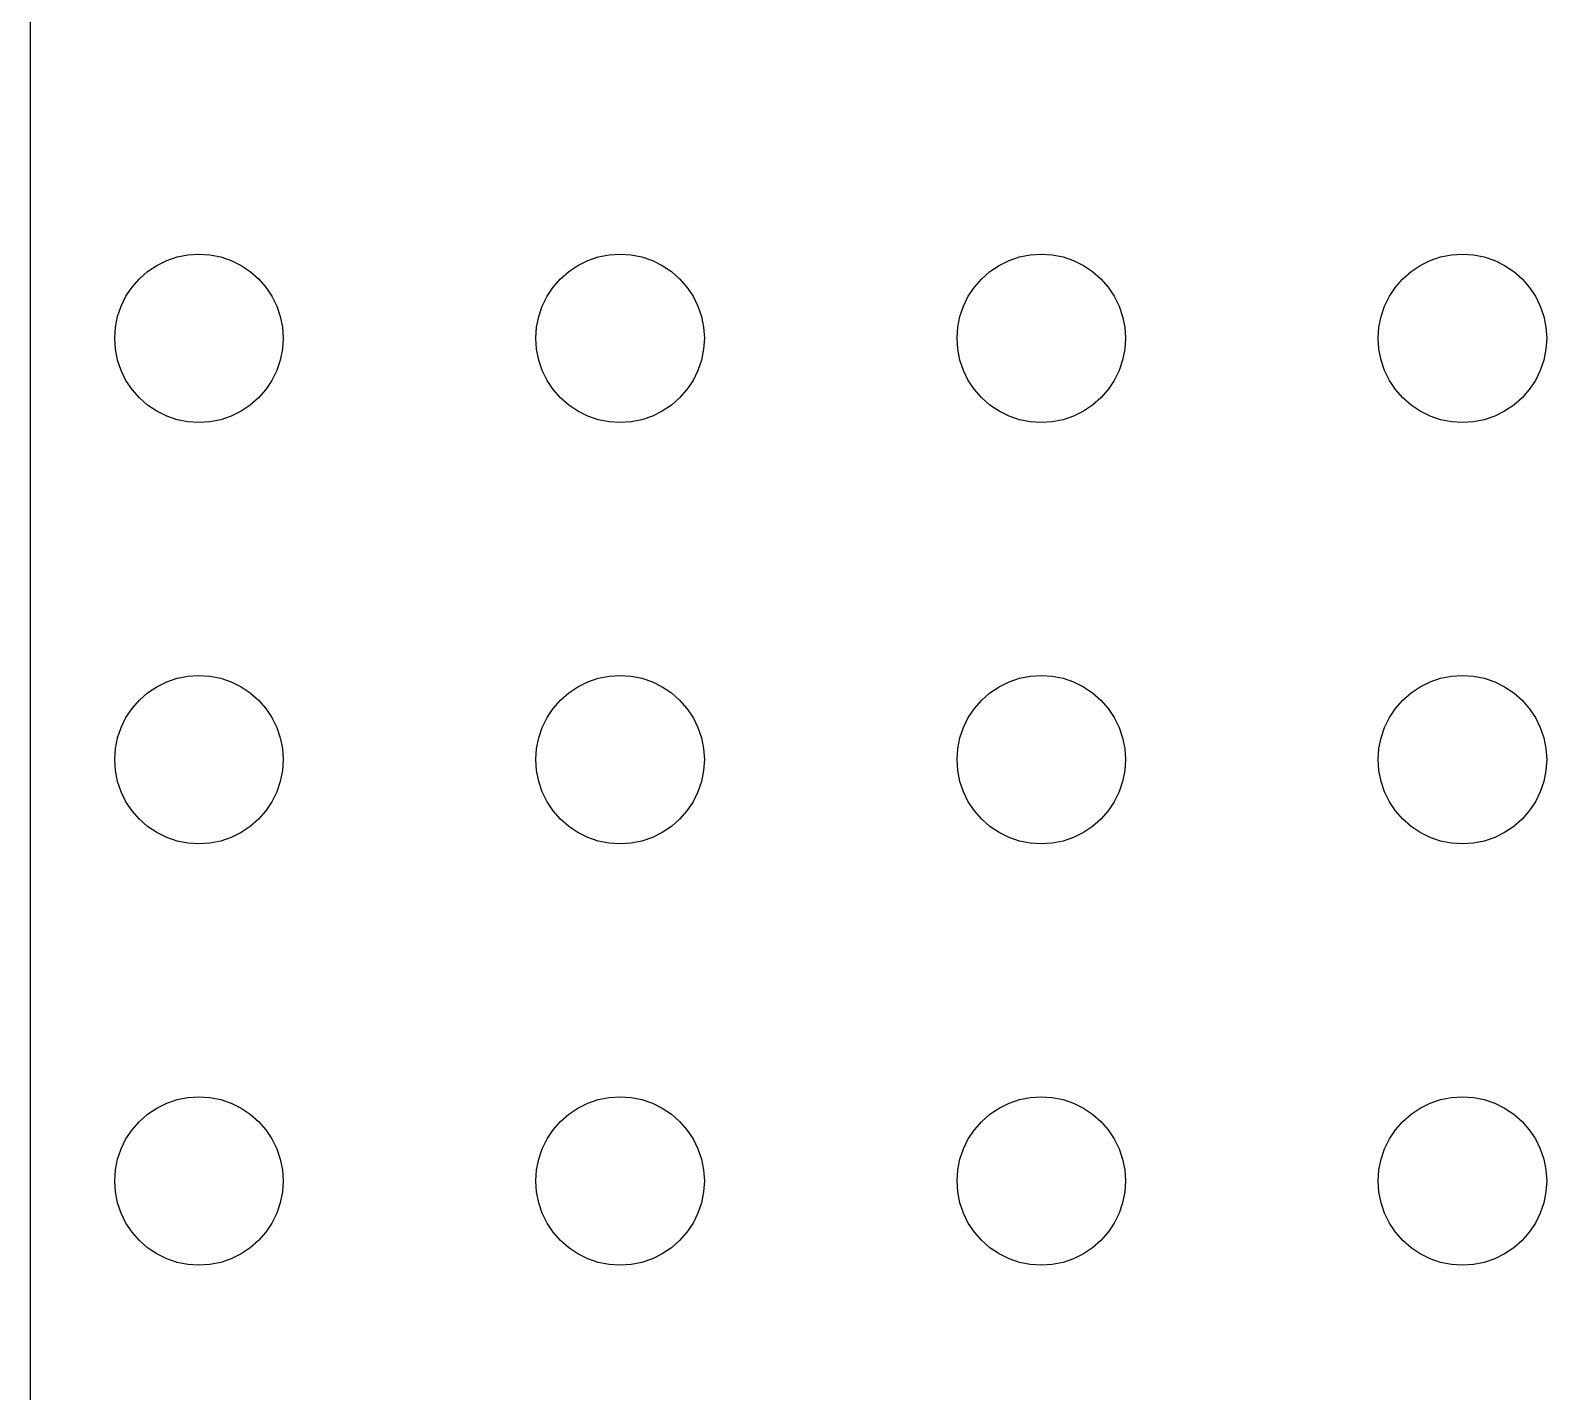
# Model space of a CAD drawing. Header units: metres. Extents: x -104 to 104, y -104 to 104.
# Drawn here: x -103.5 to -49.5, y 0 to 48.5 of the extents above; entities that cross this region are included whole.
import ezdxf

# ---------------------------------------------------------------- set-up
doc = ezdxf.new("R2010")
doc.units = ezdxf.units.M

msp = doc.modelspace()

# ---------------------------------------------------------------- linework, layer by layer
for p, q in [((-103.505, 98.505), (-103.505, -98.505)), ((-99.3263, 39.8801), (-99, 40.0981)), ((-99, 40.0981), (-98.648, 40.2716)), ((-98.648, 40.2716), (-98.2765, 40.3978)), ((-98.2765, 40.3978), (-97.8916, 40.4743)), ((-97.8916, 40.4743), (-97.5, 40.5)), ((-97.5, 40.5), (-97.1084, 40.4743)), ((-97.1084, 40.4743), (-96.7235, 40.3978)), ((-96.7235, 40.3978), (-96.3519, 40.2716)), ((-96.3519, 40.2716), (-96, 40.0981)), ((-96, 40.0981), (-95.6737, 39.8801)), ((-84.3263, 39.8801), (-84, 40.0981)), ((-84, 40.0981), (-83.648, 40.2716)), ((-83.648, 40.2716), (-83.2765, 40.3978)), ((-83.2765, 40.3978), (-82.8916, 40.4743)), ((-82.8916, 40.4743), (-82.5, 40.5)), ((-82.5, 40.5), (-82.1084, 40.4743)), ((-82.1084, 40.4743), (-81.7235, 40.3978)), ((-81.7235, 40.3978), (-81.3519, 40.2716)), ((-81.3519, 40.2716), (-81, 40.0981)), ((-81, 40.0981), (-80.6737, 39.8801)), ((-69.3263, 39.8801), (-69, 40.0981)), ((-69, 40.0981), (-68.648, 40.2716)), ((-68.648, 40.2716), (-68.2765, 40.3978)), ((-68.2765, 40.3978), (-67.8916, 40.4743)), ((-67.8916, 40.4743), (-67.5, 40.5)), ((-67.5, 40.5), (-67.1084, 40.4743)), ((-67.1084, 40.4743), (-66.7235, 40.3978)), ((-66.7235, 40.3978), (-66.3519, 40.2716)), ((-66.3519, 40.2716), (-66, 40.0981)), ((-66, 40.0981), (-65.6737, 39.8801)), ((-54.3263, 39.8801), (-54, 40.0981)), ((-54, 40.0981), (-53.648, 40.2716)), ((-53.648, 40.2716), (-53.2765, 40.3978)), ((-53.2765, 40.3978), (-52.8916, 40.4743)), ((-52.8916, 40.4743), (-52.5, 40.5)), ((-52.5, 40.5), (-52.1084, 40.4743)), ((-52.1084, 40.4743), (-51.7235, 40.3978)), ((-51.7235, 40.3978), (-51.3519, 40.2716)), ((-51.3519, 40.2716), (-51, 40.0981)), ((-51, 40.0981), (-50.6737, 39.8801)), ((-99.8801, 39.3263), (-99.6213, 39.6213)), ((-99.6213, 39.6213), (-99.3263, 39.8801)), ((-95.6737, 39.8801), (-95.3787, 39.6213)), ((-95.3787, 39.6213), (-95.1199, 39.3263)), ((-84.8801, 39.3263), (-84.6213, 39.6213)), ((-84.6213, 39.6213), (-84.3263, 39.8801)), ((-80.6737, 39.8801), (-80.3787, 39.6213)), ((-80.3787, 39.6213), (-80.1199, 39.3263)), ((-69.8801, 39.3263), (-69.6213, 39.6213)), ((-69.6213, 39.6213), (-69.3263, 39.8801)), ((-65.6737, 39.8801), (-65.3787, 39.6213)), ((-65.3787, 39.6213), (-65.1199, 39.3263)), ((-54.8801, 39.3263), (-54.6213, 39.6213)), ((-54.6213, 39.6213), (-54.3263, 39.8801)), ((-50.6737, 39.8801), (-50.3787, 39.6213)), ((-50.3787, 39.6213), (-50.1199, 39.3263)), ((-100.272, 38.648), (-100.098, 39)), ((-100.098, 39), (-99.8801, 39.3263)), ((-95.1199, 39.3263), (-94.9019, 39)), ((-94.9019, 39), (-94.7284, 38.648)), ((-85.2716, 38.648), (-85.0981, 39)), ((-85.0981, 39), (-84.8801, 39.3263)), ((-80.1199, 39.3263), (-79.9019, 39)), ((-79.9019, 39), (-79.7284, 38.648)), ((-70.2716, 38.648), (-70.0981, 39)), ((-70.0981, 39), (-69.8801, 39.3263)), ((-65.1199, 39.3263), (-64.9019, 39)), ((-64.9019, 39), (-64.7284, 38.648)), ((-55.2716, 38.648), (-55.0981, 39)), ((-55.0981, 39), (-54.8801, 39.3263)), ((-50.1199, 39.3263), (-49.9019, 39)), ((-49.9019, 39), (-49.7284, 38.648)), ((-100.398, 38.2765), (-100.272, 38.648)), ((-94.7284, 38.648), (-94.6022, 38.2765)), ((-85.3978, 38.2765), (-85.2716, 38.648)), ((-79.7284, 38.648), (-79.6022, 38.2765)), ((-70.3978, 38.2765), (-70.2716, 38.648)), ((-64.7284, 38.648), (-64.6022, 38.2765)), ((-55.3978, 38.2765), (-55.2716, 38.648)), ((-49.7284, 38.648), (-49.6022, 38.2765)), ((-100.5, 37.5), (-100.474, 37.8916)), ((-100.474, 37.8916), (-100.398, 38.2765)), ((-94.6022, 38.2765), (-94.5257, 37.8916)), ((-94.5257, 37.8916), (-94.5, 37.5)), ((-85.5, 37.5), (-85.4743, 37.8916)), ((-85.4743, 37.8916), (-85.3978, 38.2765)), ((-79.6022, 38.2765), (-79.5257, 37.8916)), ((-79.5257, 37.8916), (-79.5, 37.5)), ((-70.5, 37.5), (-70.4743, 37.8916)), ((-70.4743, 37.8916), (-70.3978, 38.2765)), ((-64.6022, 38.2765), (-64.5257, 37.8916)), ((-64.5257, 37.8916), (-64.5, 37.5)), ((-55.5, 37.5), (-55.4743, 37.8916)), ((-55.4743, 37.8916), (-55.3978, 38.2765)), ((-49.6022, 38.2765), (-49.5257, 37.8916)), ((-49.5257, 37.8916), (-49.5, 37.5)), ((-100.474, 37.1084), (-100.5, 37.5)), ((-94.5, 37.5), (-94.5257, 37.1084)), ((-85.4743, 37.1084), (-85.5, 37.5)), ((-79.5, 37.5), (-79.5257, 37.1084)), ((-70.4743, 37.1084), (-70.5, 37.5)), ((-64.5, 37.5), (-64.5257, 37.1084)), ((-55.4743, 37.1084), (-55.5, 37.5)), ((-49.5, 37.5), (-49.5257, 37.1084)), ((-100.398, 36.7235), (-100.474, 37.1084)), ((-100.272, 36.3519), (-100.398, 36.7235)), ((-94.6022, 36.7235), (-94.7284, 36.3519)), ((-94.5257, 37.1084), (-94.6022, 36.7235)), ((-85.3978, 36.7235), (-85.4743, 37.1084)), ((-85.2716, 36.3519), (-85.3978, 36.7235)), ((-79.6022, 36.7235), (-79.7284, 36.3519)), ((-79.5257, 37.1084), (-79.6022, 36.7235)), ((-70.3978, 36.7235), (-70.4743, 37.1084)), ((-70.2716, 36.3519), (-70.3978, 36.7235)), ((-64.6022, 36.7235), (-64.7284, 36.3519)), ((-64.5257, 37.1084), (-64.6022, 36.7235)), ((-55.3978, 36.7235), (-55.4743, 37.1084)), ((-55.2716, 36.3519), (-55.3978, 36.7235)), ((-49.6022, 36.7235), (-49.7284, 36.3519)), ((-49.5257, 37.1084), (-49.6022, 36.7235)), ((-100.098, 36), (-100.272, 36.3519)), ((-94.7284, 36.3519), (-94.9019, 36)), ((-85.0981, 36), (-85.2716, 36.3519)), ((-79.7284, 36.3519), (-79.9019, 36)), ((-70.0981, 36), (-70.2716, 36.3519)), ((-64.7284, 36.3519), (-64.9019, 36)), ((-55.0981, 36), (-55.2716, 36.3519)), ((-49.7284, 36.3519), (-49.9019, 36)), ((-99.8801, 35.6737), (-100.098, 36)), ((-99.6213, 35.3787), (-99.8801, 35.6737)), ((-95.1199, 35.6737), (-95.3787, 35.3787)), ((-94.9019, 36), (-95.1199, 35.6737)), ((-84.8801, 35.6737), (-85.0981, 36)), ((-84.6213, 35.3787), (-84.8801, 35.6737)), ((-80.1199, 35.6737), (-80.3787, 35.3787)), ((-79.9019, 36), (-80.1199, 35.6737)), ((-69.8801, 35.6737), (-70.0981, 36)), ((-69.6213, 35.3787), (-69.8801, 35.6737)), ((-65.1199, 35.6737), (-65.3787, 35.3787)), ((-64.9019, 36), (-65.1199, 35.6737)), ((-54.8801, 35.6737), (-55.0981, 36)), ((-54.6213, 35.3787), (-54.8801, 35.6737)), ((-50.1199, 35.6737), (-50.3787, 35.3787)), ((-49.9019, 36), (-50.1199, 35.6737)), ((-99.3263, 35.1199), (-99.6213, 35.3787)), ((-99, 34.9019), (-99.3263, 35.1199)), ((-95.6737, 35.1199), (-96, 34.9019)), ((-95.3787, 35.3787), (-95.6737, 35.1199)), ((-84.3263, 35.1199), (-84.6213, 35.3787)), ((-84, 34.9019), (-84.3263, 35.1199)), ((-80.6737, 35.1199), (-81, 34.9019)), ((-80.3787, 35.3787), (-80.6737, 35.1199)), ((-69.3263, 35.1199), (-69.6213, 35.3787)), ((-69, 34.9019), (-69.3263, 35.1199)), ((-65.6737, 35.1199), (-66, 34.9019)), ((-65.3787, 35.3787), (-65.6737, 35.1199)), ((-54.3263, 35.1199), (-54.6213, 35.3787)), ((-54, 34.9019), (-54.3263, 35.1199)), ((-50.6737, 35.1199), (-51, 34.9019)), ((-50.3787, 35.3787), (-50.6737, 35.1199)), ((-98.648, 34.7284), (-99, 34.9019)), ((-98.2765, 34.6022), (-98.648, 34.7284)), ((-97.8916, 34.5257), (-98.2765, 34.6022)), ((-96.7235, 34.6022), (-97.1084, 34.5257)), ((-96.3519, 34.7284), (-96.7235, 34.6022)), ((-96, 34.9019), (-96.3519, 34.7284)), ((-83.648, 34.7284), (-84, 34.9019)), ((-83.2765, 34.6022), (-83.648, 34.7284)), ((-82.8916, 34.5257), (-83.2765, 34.6022)), ((-81.7235, 34.6022), (-82.1084, 34.5257)), ((-81.3519, 34.7284), (-81.7235, 34.6022)), ((-81, 34.9019), (-81.3519, 34.7284)), ((-68.648, 34.7284), (-69, 34.9019)), ((-68.2765, 34.6022), (-68.648, 34.7284)), ((-67.8916, 34.5257), (-68.2765, 34.6022)), ((-66.7235, 34.6022), (-67.1084, 34.5257)), ((-66.3519, 34.7284), (-66.7235, 34.6022)), ((-66, 34.9019), (-66.3519, 34.7284)), ((-53.648, 34.7284), (-54, 34.9019)), ((-53.2765, 34.6022), (-53.648, 34.7284)), ((-52.8916, 34.5257), (-53.2765, 34.6022)), ((-51.7235, 34.6022), (-52.1084, 34.5257)), ((-51.3519, 34.7284), (-51.7235, 34.6022)), ((-51, 34.9019), (-51.3519, 34.7284)), ((-97.5, 34.5), (-97.8916, 34.5257)), ((-97.1084, 34.5257), (-97.5, 34.5)), ((-82.5, 34.5), (-82.8916, 34.5257)), ((-82.1084, 34.5257), (-82.5, 34.5)), ((-67.5, 34.5), (-67.8916, 34.5257)), ((-67.1084, 34.5257), (-67.5, 34.5)), ((-52.5, 34.5), (-52.8916, 34.5257)), ((-52.1084, 34.5257), (-52.5, 34.5)), ((-98.648, 25.2716), (-98.2765, 25.3978)), ((-98.2765, 25.3978), (-97.8916, 25.4743)), ((-97.8916, 25.4743), (-97.5, 25.5)), ((-97.5, 25.5), (-97.1084, 25.4743)), ((-97.1084, 25.4743), (-96.7235, 25.3978)), ((-96.7235, 25.3978), (-96.3519, 25.2716)), ((-83.648, 25.2716), (-83.2765, 25.3978)), ((-83.2765, 25.3978), (-82.8916, 25.4743)), ((-82.8916, 25.4743), (-82.5, 25.5)), ((-82.5, 25.5), (-82.1084, 25.4743)), ((-82.1084, 25.4743), (-81.7235, 25.3978)), ((-81.7235, 25.3978), (-81.3519, 25.2716)), ((-68.648, 25.2716), (-68.2765, 25.3978)), ((-68.2765, 25.3978), (-67.8916, 25.4743)), ((-67.8916, 25.4743), (-67.5, 25.5)), ((-67.5, 25.5), (-67.1084, 25.4743)), ((-67.1084, 25.4743), (-66.7235, 25.3978)), ((-66.7235, 25.3978), (-66.3519, 25.2716)), ((-53.648, 25.2716), (-53.2765, 25.3978)), ((-53.2765, 25.3978), (-52.8916, 25.4743)), ((-52.8916, 25.4743), (-52.5, 25.5)), ((-52.5, 25.5), (-52.1084, 25.4743)), ((-52.1084, 25.4743), (-51.7235, 25.3978)), ((-51.7235, 25.3978), (-51.3519, 25.2716)), ((-99.6213, 24.6213), (-99.3263, 24.8801)), ((-99.3263, 24.8801), (-99, 25.0981)), ((-99, 25.0981), (-98.648, 25.2716)), ((-96.3519, 25.2716), (-96, 25.0981)), ((-96, 25.0981), (-95.6737, 24.8801)), ((-95.6737, 24.8801), (-95.3787, 24.6213)), ((-84.6213, 24.6213), (-84.3263, 24.8801)), ((-84.3263, 24.8801), (-84, 25.0981)), ((-84, 25.0981), (-83.648, 25.2716)), ((-81.3519, 25.2716), (-81, 25.0981)), ((-81, 25.0981), (-80.6737, 24.8801)), ((-80.6737, 24.8801), (-80.3787, 24.6213)), ((-69.6213, 24.6213), (-69.3263, 24.8801)), ((-69.3263, 24.8801), (-69, 25.0981)), ((-69, 25.0981), (-68.648, 25.2716)), ((-66.3519, 25.2716), (-66, 25.0981)), ((-66, 25.0981), (-65.6737, 24.8801)), ((-65.6737, 24.8801), (-65.3787, 24.6213)), ((-54.6213, 24.6213), (-54.3263, 24.8801)), ((-54.3263, 24.8801), (-54, 25.0981)), ((-54, 25.0981), (-53.648, 25.2716)), ((-51.3519, 25.2716), (-51, 25.0981)), ((-51, 25.0981), (-50.6737, 24.8801)), ((-50.6737, 24.8801), (-50.3787, 24.6213)), ((-100.098, 24), (-99.8801, 24.3263)), ((-99.8801, 24.3263), (-99.6213, 24.6213)), ((-95.3787, 24.6213), (-95.1199, 24.3263)), ((-95.1199, 24.3263), (-94.9019, 24)), ((-85.0981, 24), (-84.8801, 24.3263)), ((-84.8801, 24.3263), (-84.6213, 24.6213)), ((-80.3787, 24.6213), (-80.1199, 24.3263)), ((-80.1199, 24.3263), (-79.9019, 24)), ((-70.0981, 24), (-69.8801, 24.3263)), ((-69.8801, 24.3263), (-69.6213, 24.6213)), ((-65.3787, 24.6213), (-65.1199, 24.3263)), ((-65.1199, 24.3263), (-64.9019, 24)), ((-55.0981, 24), (-54.8801, 24.3263)), ((-54.8801, 24.3263), (-54.6213, 24.6213)), ((-50.3787, 24.6213), (-50.1199, 24.3263)), ((-50.1199, 24.3263), (-49.9019, 24)), ((-100.272, 23.648), (-100.098, 24)), ((-94.9019, 24), (-94.7284, 23.648)), ((-85.2716, 23.648), (-85.0981, 24)), ((-79.9019, 24), (-79.7284, 23.648)), ((-70.2716, 23.648), (-70.0981, 24)), ((-64.9019, 24), (-64.7284, 23.648)), ((-55.2716, 23.648), (-55.0981, 24)), ((-49.9019, 24), (-49.7284, 23.648)), ((-100.474, 22.8916), (-100.398, 23.2764)), ((-100.398, 23.2764), (-100.272, 23.648)), ((-94.7284, 23.648), (-94.6022, 23.2764)), ((-94.6022, 23.2764), (-94.5257, 22.8916)), ((-85.4743, 22.8916), (-85.3978, 23.2764)), ((-85.3978, 23.2764), (-85.2716, 23.648)), ((-79.7284, 23.648), (-79.6022, 23.2764)), ((-79.6022, 23.2764), (-79.5257, 22.8916)), ((-70.4743, 22.8916), (-70.3978, 23.2764)), ((-70.3978, 23.2764), (-70.2716, 23.648)), ((-64.7284, 23.648), (-64.6022, 23.2764)), ((-64.6022, 23.2764), (-64.5257, 22.8916)), ((-55.4743, 22.8916), (-55.3978, 23.2764)), ((-55.3978, 23.2764), (-55.2716, 23.648)), ((-49.7284, 23.648), (-49.6022, 23.2764)), ((-49.6022, 23.2764), (-49.5257, 22.8916)), ((-100.5, 22.5), (-100.474, 22.8916)), ((-94.5257, 22.8916), (-94.5, 22.5)), ((-85.5, 22.5), (-85.4743, 22.8916)), ((-79.5257, 22.8916), (-79.5, 22.5)), ((-70.5, 22.5), (-70.4743, 22.8916)), ((-64.5257, 22.8916), (-64.5, 22.5)), ((-55.5, 22.5), (-55.4743, 22.8916)), ((-49.5257, 22.8916), (-49.5, 22.5)), ((-100.474, 22.1084), (-100.5, 22.5)), ((-94.5, 22.5), (-94.5257, 22.1084)), ((-85.4743, 22.1084), (-85.5, 22.5)), ((-79.5, 22.5), (-79.5257, 22.1084)), ((-70.4743, 22.1084), (-70.5, 22.5)), ((-64.5, 22.5), (-64.5257, 22.1084)), ((-55.4743, 22.1084), (-55.5, 22.5)), ((-49.5, 22.5), (-49.5257, 22.1084)), ((-100.398, 21.7235), (-100.474, 22.1084)), ((-100.272, 21.3519), (-100.398, 21.7235)), ((-94.6022, 21.7235), (-94.7284, 21.3519)), ((-94.5257, 22.1084), (-94.6022, 21.7235)), ((-85.3978, 21.7235), (-85.4743, 22.1084)), ((-85.2716, 21.3519), (-85.3978, 21.7235)), ((-79.6022, 21.7235), (-79.7284, 21.3519)), ((-79.5257, 22.1084), (-79.6022, 21.7235)), ((-70.3978, 21.7235), (-70.4743, 22.1084)), ((-70.2716, 21.3519), (-70.3978, 21.7235)), ((-64.6022, 21.7235), (-64.7284, 21.3519)), ((-64.5257, 22.1084), (-64.6022, 21.7235)), ((-55.3978, 21.7235), (-55.4743, 22.1084)), ((-55.2716, 21.3519), (-55.3978, 21.7235)), ((-49.6022, 21.7235), (-49.7284, 21.3519)), ((-49.5257, 22.1084), (-49.6022, 21.7235)), ((-100.098, 21), (-100.272, 21.3519)), ((-94.7284, 21.3519), (-94.9019, 21)), ((-85.0981, 21), (-85.2716, 21.3519)), ((-79.7284, 21.3519), (-79.9019, 21)), ((-70.0981, 21), (-70.2716, 21.3519)), ((-64.7284, 21.3519), (-64.9019, 21)), ((-55.0981, 21), (-55.2716, 21.3519)), ((-49.7284, 21.3519), (-49.9019, 21)), ((-99.8801, 20.6737), (-100.098, 21)), ((-99.6213, 20.3787), (-99.8801, 20.6737)), ((-95.1199, 20.6737), (-95.3787, 20.3787)), ((-94.9019, 21), (-95.1199, 20.6737)), ((-84.8801, 20.6737), (-85.0981, 21)), ((-84.6213, 20.3787), (-84.8801, 20.6737)), ((-80.1199, 20.6737), (-80.3787, 20.3787)), ((-79.9019, 21), (-80.1199, 20.6737)), ((-69.8801, 20.6737), (-70.0981, 21)), ((-69.6213, 20.3787), (-69.8801, 20.6737)), ((-65.1199, 20.6737), (-65.3787, 20.3787)), ((-64.9019, 21), (-65.1199, 20.6737)), ((-54.8801, 20.6737), (-55.0981, 21)), ((-54.6213, 20.3787), (-54.8801, 20.6737)), ((-50.1199, 20.6737), (-50.3787, 20.3787)), ((-49.9019, 21), (-50.1199, 20.6737)), ((-99.3263, 20.1199), (-99.6213, 20.3787)), ((-99, 19.9019), (-99.3263, 20.1199)), ((-95.6737, 20.1199), (-96, 19.9019)), ((-95.3787, 20.3787), (-95.6737, 20.1199)), ((-84.3263, 20.1199), (-84.6213, 20.3787)), ((-84, 19.9019), (-84.3263, 20.1199)), ((-80.6737, 20.1199), (-81, 19.9019)), ((-80.3787, 20.3787), (-80.6737, 20.1199)), ((-69.3263, 20.1199), (-69.6213, 20.3787)), ((-69, 19.9019), (-69.3263, 20.1199)), ((-65.6737, 20.1199), (-66, 19.9019)), ((-65.3787, 20.3787), (-65.6737, 20.1199)), ((-54.3263, 20.1199), (-54.6213, 20.3787)), ((-54, 19.9019), (-54.3263, 20.1199)), ((-50.6737, 20.1199), (-51, 19.9019)), ((-50.3787, 20.3787), (-50.6737, 20.1199)), ((-98.648, 19.7283), (-99, 19.9019)), ((-98.2765, 19.6022), (-98.648, 19.7283)), ((-97.8916, 19.5257), (-98.2765, 19.6022)), ((-97.5, 19.5), (-97.8916, 19.5257)), ((-97.1084, 19.5257), (-97.5, 19.5)), ((-96.7235, 19.6022), (-97.1084, 19.5257)), ((-96.3519, 19.7283), (-96.7235, 19.6022)), ((-96, 19.9019), (-96.3519, 19.7283)), ((-83.648, 19.7283), (-84, 19.9019)), ((-83.2765, 19.6022), (-83.648, 19.7283)), ((-82.8916, 19.5257), (-83.2765, 19.6022)), ((-82.5, 19.5), (-82.8916, 19.5257)), ((-82.1084, 19.5257), (-82.5, 19.5)), ((-81.7235, 19.6022), (-82.1084, 19.5257)), ((-81.3519, 19.7283), (-81.7235, 19.6022)), ((-81, 19.9019), (-81.3519, 19.7283)), ((-68.648, 19.7283), (-69, 19.9019)), ((-68.2765, 19.6022), (-68.648, 19.7283)), ((-67.8916, 19.5257), (-68.2765, 19.6022)), ((-67.5, 19.5), (-67.8916, 19.5257)), ((-67.1084, 19.5257), (-67.5, 19.5)), ((-66.7235, 19.6022), (-67.1084, 19.5257)), ((-66.3519, 19.7283), (-66.7235, 19.6022)), ((-66, 19.9019), (-66.3519, 19.7283)), ((-53.648, 19.7283), (-54, 19.9019)), ((-53.2765, 19.6022), (-53.648, 19.7283)), ((-52.8916, 19.5257), (-53.2765, 19.6022)), ((-52.5, 19.5), (-52.8916, 19.5257)), ((-52.1084, 19.5257), (-52.5, 19.5)), ((-51.7235, 19.6022), (-52.1084, 19.5257)), ((-51.3519, 19.7283), (-51.7235, 19.6022)), ((-51, 19.9019), (-51.3519, 19.7283)), ((-99, 10.0981), (-98.648, 10.2716)), ((-98.648, 10.2716), (-98.2765, 10.3978)), ((-98.2765, 10.3978), (-97.8916, 10.4743)), ((-97.8916, 10.4743), (-97.5, 10.5)), ((-97.5, 10.5), (-97.1084, 10.4743)), ((-97.1084, 10.4743), (-96.7235, 10.3978)), ((-96.7235, 10.3978), (-96.3519, 10.2716)), ((-96.3519, 10.2716), (-96, 10.0981)), ((-84, 10.0981), (-83.648, 10.2716)), ((-83.648, 10.2716), (-83.2765, 10.3978)), ((-83.2765, 10.3978), (-82.8916, 10.4743)), ((-82.8916, 10.4743), (-82.5, 10.5)), ((-82.5, 10.5), (-82.1084, 10.4743)), ((-82.1084, 10.4743), (-81.7235, 10.3978)), ((-81.7235, 10.3978), (-81.3519, 10.2716)), ((-81.3519, 10.2716), (-81, 10.0981)), ((-69, 10.0981), (-68.648, 10.2716)), ((-68.648, 10.2716), (-68.2765, 10.3978)), ((-68.2765, 10.3978), (-67.8916, 10.4743)), ((-67.8916, 10.4743), (-67.5, 10.5)), ((-67.5, 10.5), (-67.1084, 10.4743)), ((-67.1084, 10.4743), (-66.7235, 10.3978)), ((-66.7235, 10.3978), (-66.3519, 10.2716)), ((-66.3519, 10.2716), (-66, 10.0981)), ((-54, 10.0981), (-53.648, 10.2716)), ((-53.648, 10.2716), (-53.2765, 10.3978)), ((-53.2765, 10.3978), (-52.8916, 10.4743)), ((-52.8916, 10.4743), (-52.5, 10.5)), ((-52.5, 10.5), (-52.1084, 10.4743)), ((-52.1084, 10.4743), (-51.7235, 10.3978)), ((-51.7235, 10.3978), (-51.3519, 10.2716)), ((-51.3519, 10.2716), (-51, 10.0981)), ((-99.6213, 9.62131), (-99.3263, 9.88005)), ((-99.3263, 9.88005), (-99, 10.0981)), ((-96, 10.0981), (-95.6737, 9.88005)), ((-95.6737, 9.88005), (-95.3787, 9.62131)), ((-84.6213, 9.62131), (-84.3263, 9.88005)), ((-84.3263, 9.88005), (-84, 10.0981)), ((-81, 10.0981), (-80.6737, 9.88005)), ((-80.6737, 9.88005), (-80.3787, 9.62131)), ((-69.6213, 9.62131), (-69.3263, 9.88005)), ((-69.3263, 9.88005), (-69, 10.0981)), ((-66, 10.0981), (-65.6737, 9.88005)), ((-65.6737, 9.88005), (-65.3787, 9.62131)), ((-54.6213, 9.62131), (-54.3263, 9.88005)), ((-54.3263, 9.88005), (-54, 10.0981)), ((-51, 10.0981), (-50.6737, 9.88005)), ((-50.6737, 9.88005), (-50.3787, 9.62131)), ((-100.098, 9), (-99.8801, 9.32628)), ((-99.8801, 9.32628), (-99.6213, 9.62131)), ((-95.3787, 9.62131), (-95.1199, 9.32628)), ((-95.1199, 9.32628), (-94.9019, 9)), ((-85.0981, 9), (-84.8801, 9.32628)), ((-84.8801, 9.32628), (-84.6213, 9.62131)), ((-80.3787, 9.62131), (-80.1199, 9.32628)), ((-80.1199, 9.32628), (-79.9019, 9)), ((-70.0981, 9), (-69.8801, 9.32628)), ((-69.8801, 9.32628), (-69.6213, 9.62131)), ((-65.3787, 9.62131), (-65.1199, 9.32628)), ((-65.1199, 9.32628), (-64.9019, 9)), ((-55.0981, 9), (-54.8801, 9.32628)), ((-54.8801, 9.32628), (-54.6213, 9.62131)), ((-50.3787, 9.62131), (-50.1199, 9.32628)), ((-50.1199, 9.32628), (-49.9019, 9)), ((-100.398, 8.27644), (-100.272, 8.64804)), ((-100.272, 8.64804), (-100.098, 9)), ((-94.9019, 9), (-94.7284, 8.64804)), ((-94.7284, 8.64804), (-94.6022, 8.27644)), ((-85.3978, 8.27644), (-85.2716, 8.64804)), ((-85.2716, 8.64804), (-85.0981, 9)), ((-79.9019, 9), (-79.7284, 8.64804)), ((-79.7284, 8.64804), (-79.6022, 8.27644)), ((-70.3978, 8.27644), (-70.2716, 8.64804)), ((-70.2716, 8.64804), (-70.0981, 9)), ((-64.9019, 9), (-64.7284, 8.64804)), ((-64.7284, 8.64804), (-64.6022, 8.27644)), ((-55.3978, 8.27644), (-55.2716, 8.64804)), ((-55.2716, 8.64804), (-55.0981, 9)), ((-49.9019, 9), (-49.7284, 8.64804)), ((-49.7284, 8.64804), (-49.6022, 8.27644)), ((-100.474, 7.89157), (-100.398, 8.27644)), ((-94.6022, 8.27644), (-94.5257, 7.89157)), ((-85.4743, 7.89157), (-85.3978, 8.27644)), ((-79.6022, 8.27644), (-79.5257, 7.89157)), ((-70.4743, 7.89157), (-70.3978, 8.27644)), ((-64.6022, 8.27644), (-64.5257, 7.89157)), ((-55.4743, 7.89157), (-55.3978, 8.27644)), ((-49.6022, 8.27644), (-49.5257, 7.89157)), ((-100.5, 7.5), (-100.474, 7.89157)), ((-94.5257, 7.89157), (-94.5, 7.5)), ((-85.5, 7.5), (-85.4743, 7.89157)), ((-79.5257, 7.89157), (-79.5, 7.5)), ((-70.5, 7.5), (-70.4743, 7.89157)), ((-64.5257, 7.89157), (-64.5, 7.5)), ((-55.5, 7.5), (-55.4743, 7.89157)), ((-49.5257, 7.89157), (-49.5, 7.5)), ((-100.474, 7.10841), (-100.5, 7.5)), ((-100.398, 6.72354), (-100.474, 7.10841)), ((-94.5257, 7.10841), (-94.6022, 6.72354)), ((-94.5, 7.5), (-94.5257, 7.10841)), ((-85.4743, 7.10841), (-85.5, 7.5)), ((-85.3978, 6.72354), (-85.4743, 7.10841)), ((-79.5257, 7.10841), (-79.6022, 6.72354)), ((-79.5, 7.5), (-79.5257, 7.10841)), ((-70.4743, 7.10841), (-70.5, 7.5)), ((-70.3978, 6.72354), (-70.4743, 7.10841)), ((-64.5257, 7.10841), (-64.6022, 6.72354)), ((-64.5, 7.5), (-64.5257, 7.10841)), ((-55.4743, 7.10841), (-55.5, 7.5)), ((-55.3978, 6.72354), (-55.4743, 7.10841)), ((-49.5257, 7.10841), (-49.6022, 6.72354)), ((-49.5, 7.5), (-49.5257, 7.10841)), ((-100.272, 6.35194), (-100.398, 6.72354)), ((-94.6022, 6.72354), (-94.7284, 6.35194)), ((-85.2716, 6.35194), (-85.3978, 6.72354)), ((-79.6022, 6.72354), (-79.7284, 6.35194)), ((-70.2716, 6.35194), (-70.3978, 6.72354)), ((-64.6022, 6.72354), (-64.7284, 6.35194)), ((-55.2716, 6.35194), (-55.3978, 6.72354)), ((-49.6022, 6.72354), (-49.7284, 6.35194)), ((-100.098, 6), (-100.272, 6.35194)), ((-99.8801, 5.67371), (-100.098, 6)), ((-94.9019, 6), (-95.1199, 5.67371)), ((-94.7284, 6.35194), (-94.9019, 6)), ((-85.0981, 6), (-85.2716, 6.35194)), ((-84.8801, 5.67371), (-85.0981, 6)), ((-79.9019, 6), (-80.1199, 5.67371)), ((-79.7284, 6.35194), (-79.9019, 6)), ((-70.0981, 6), (-70.2716, 6.35194)), ((-69.8801, 5.67371), (-70.0981, 6)), ((-64.9019, 6), (-65.1199, 5.67371)), ((-64.7284, 6.35194), (-64.9019, 6)), ((-55.0981, 6), (-55.2716, 6.35194)), ((-54.8801, 5.67371), (-55.0981, 6)), ((-49.9019, 6), (-50.1199, 5.67371)), ((-49.7284, 6.35194), (-49.9019, 6)), ((-99.6213, 5.37868), (-99.8801, 5.67371)), ((-95.1199, 5.67371), (-95.3787, 5.37868)), ((-84.6213, 5.37868), (-84.8801, 5.67371)), ((-80.1199, 5.67371), (-80.3787, 5.37868)), ((-69.6213, 5.37868), (-69.8801, 5.67371)), ((-65.1199, 5.67371), (-65.3787, 5.37868)), ((-54.6213, 5.37868), (-54.8801, 5.67371)), ((-50.1199, 5.67371), (-50.3787, 5.37868)), ((-99.3263, 5.11993), (-99.6213, 5.37868)), ((-99, 4.90192), (-99.3263, 5.11993)), ((-98.648, 4.72835), (-99, 4.90192)), ((-96, 4.90192), (-96.3519, 4.72835)), ((-95.6737, 5.11993), (-96, 4.90192)), ((-95.3787, 5.37868), (-95.6737, 5.11993)), ((-84.3263, 5.11993), (-84.6213, 5.37868)), ((-84, 4.90192), (-84.3263, 5.11993)), ((-83.648, 4.72835), (-84, 4.90192)), ((-81, 4.90192), (-81.3519, 4.72835)), ((-80.6737, 5.11993), (-81, 4.90192)), ((-80.3787, 5.37868), (-80.6737, 5.11993)), ((-69.3263, 5.11993), (-69.6213, 5.37868)), ((-69, 4.90192), (-69.3263, 5.11993)), ((-68.648, 4.72835), (-69, 4.90192)), ((-66, 4.90192), (-66.3519, 4.72835)), ((-65.6737, 5.11993), (-66, 4.90192)), ((-65.3787, 5.37868), (-65.6737, 5.11993)), ((-54.3263, 5.11993), (-54.6213, 5.37868)), ((-54, 4.90192), (-54.3263, 5.11993)), ((-53.648, 4.72835), (-54, 4.90192)), ((-51, 4.90192), (-51.3519, 4.72835)), ((-50.6737, 5.11993), (-51, 4.90192)), ((-50.3787, 5.37868), (-50.6737, 5.11993)), ((-98.2765, 4.60222), (-98.648, 4.72835)), ((-97.8916, 4.52567), (-98.2765, 4.60222)), ((-97.5, 4.5), (-97.8916, 4.52567)), ((-97.1084, 4.52567), (-97.5, 4.5)), ((-96.7235, 4.60222), (-97.1084, 4.52567)), ((-96.3519, 4.72835), (-96.7235, 4.60222)), ((-83.2765, 4.60222), (-83.648, 4.72835)), ((-82.8916, 4.52567), (-83.2765, 4.60222)), ((-82.5, 4.5), (-82.8916, 4.52567)), ((-82.1084, 4.52567), (-82.5, 4.5)), ((-81.7235, 4.60222), (-82.1084, 4.52567)), ((-81.3519, 4.72835), (-81.7235, 4.60222)), ((-68.2765, 4.60222), (-68.648, 4.72835)), ((-67.8916, 4.52567), (-68.2765, 4.60222)), ((-67.5, 4.5), (-67.8916, 4.52567)), ((-67.1084, 4.52567), (-67.5, 4.5)), ((-66.7235, 4.60222), (-67.1084, 4.52567)), ((-66.3519, 4.72835), (-66.7235, 4.60222)), ((-53.2765, 4.60222), (-53.648, 4.72835)), ((-52.8916, 4.52567), (-53.2765, 4.60222)), ((-52.5, 4.5), (-52.8916, 4.52567)), ((-52.1084, 4.52567), (-52.5, 4.5)), ((-51.7235, 4.60222), (-52.1084, 4.52567)), ((-51.3519, 4.72835), (-51.7235, 4.60222))]:
    msp.add_line(p, q)

doc.saveas('drawing.dxf')
